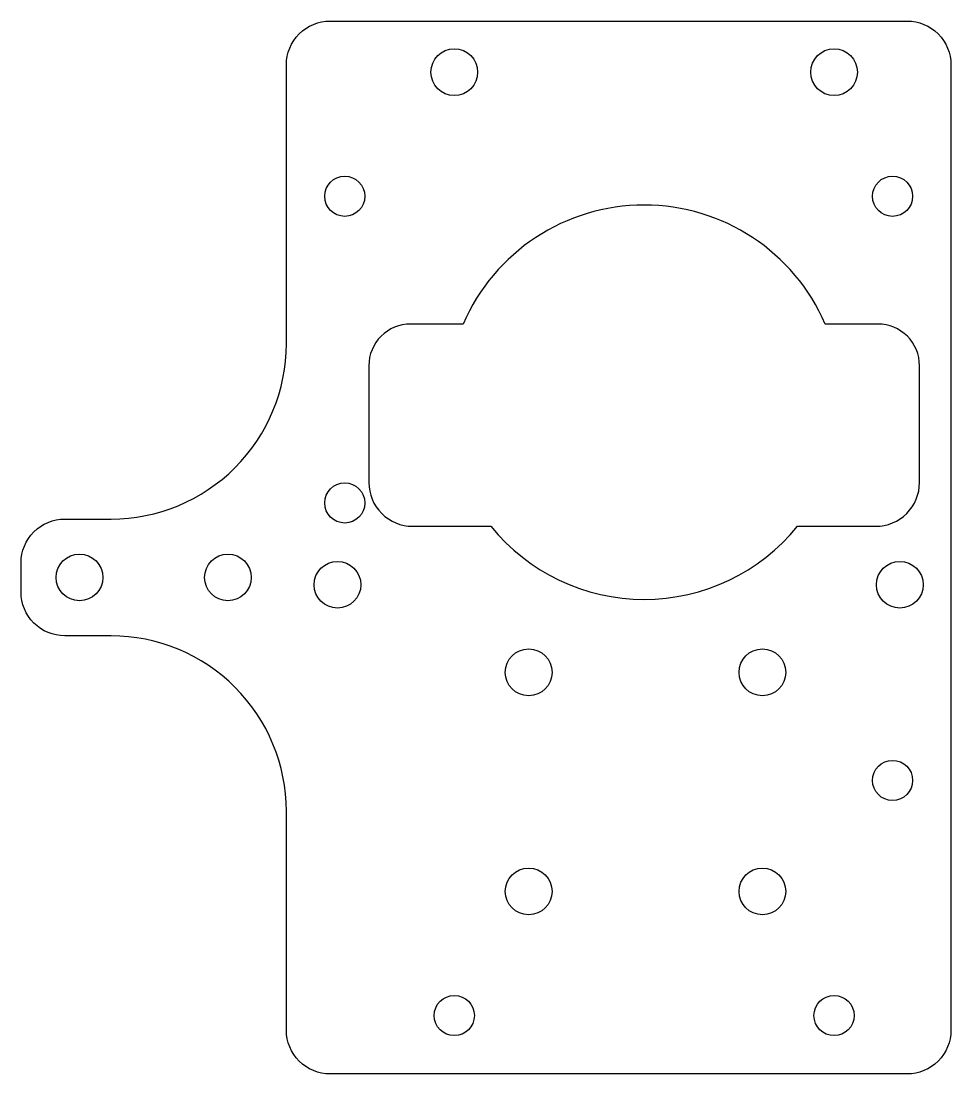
# Model space of a CAD drawing. Header units: millimetres. Extents: x -42.7 to 21, y -46 to 26.1.
import ezdxf

# ---------------------------------------------------------------- set-up
doc = ezdxf.new("R2010")
doc.units = ezdxf.units.MM
doc.layers.get('0').update_dxf_attribs({"linetype": 'CONTINUOUS'})

msp = doc.modelspace()

# ---------------------------------------------------------------- linework, layer by layer
for points in [[(18, -46), (-21.498, -46, -0.414214), (-24.498, -43), (-24.498, -28, 0.414214), (-36.498, -16), (-39.658, -16, -0.414214), (-42.658, -13), (-42.658, -11, -0.414214), (-39.658, -8), (-36.498, -8, 0.414214), (-24.498, 4), (-24.498, 23.1, -0.414214), (-21.498, 26.1), (18, 26.1, -0.414214), (21, 23.1), (21, -43, -0.414214)], [(16, 5.35), (12.395, 5.35, 0.657541), (-12.395, 5.35), (-16, 5.35, 0.414214), (-18.85, 2.5), (-18.85, -5.499, 0.414214), (-15.85, -8.499), (-10.489, -8.499, 0.476814), (10.489, -8.499), (15.85, -8.499, 0.414214), (18.85, -5.499), (18.85, 2.5, 0.414214)]]:
    msp.add_lwpolyline(points, format="xyb", close=True)
for centre, radius in [((-13, 22.6), 1.6), ((13, 22.6), 1.6), ((-20.498, 14.1), 1.375), ((17.002, 14.1), 1.375), ((-20.498, -6.9), 1.375), ((-38.658, -12), 1.6), ((-28.498, -12), 1.6), ((-20.998, -12.5), 1.6), ((17.5, -12.5), 1.6), ((-7.908, -18.5), 1.6), ((8.092, -18.5), 1.6), ((17.002, -25.9), 1.375), ((-7.908, -33.5), 1.6), ((8.092, -33.5), 1.6), ((-13, -42), 1.375), ((13, -42), 1.375)]:
    msp.add_circle(centre, radius)

doc.saveas('drawing.dxf')
